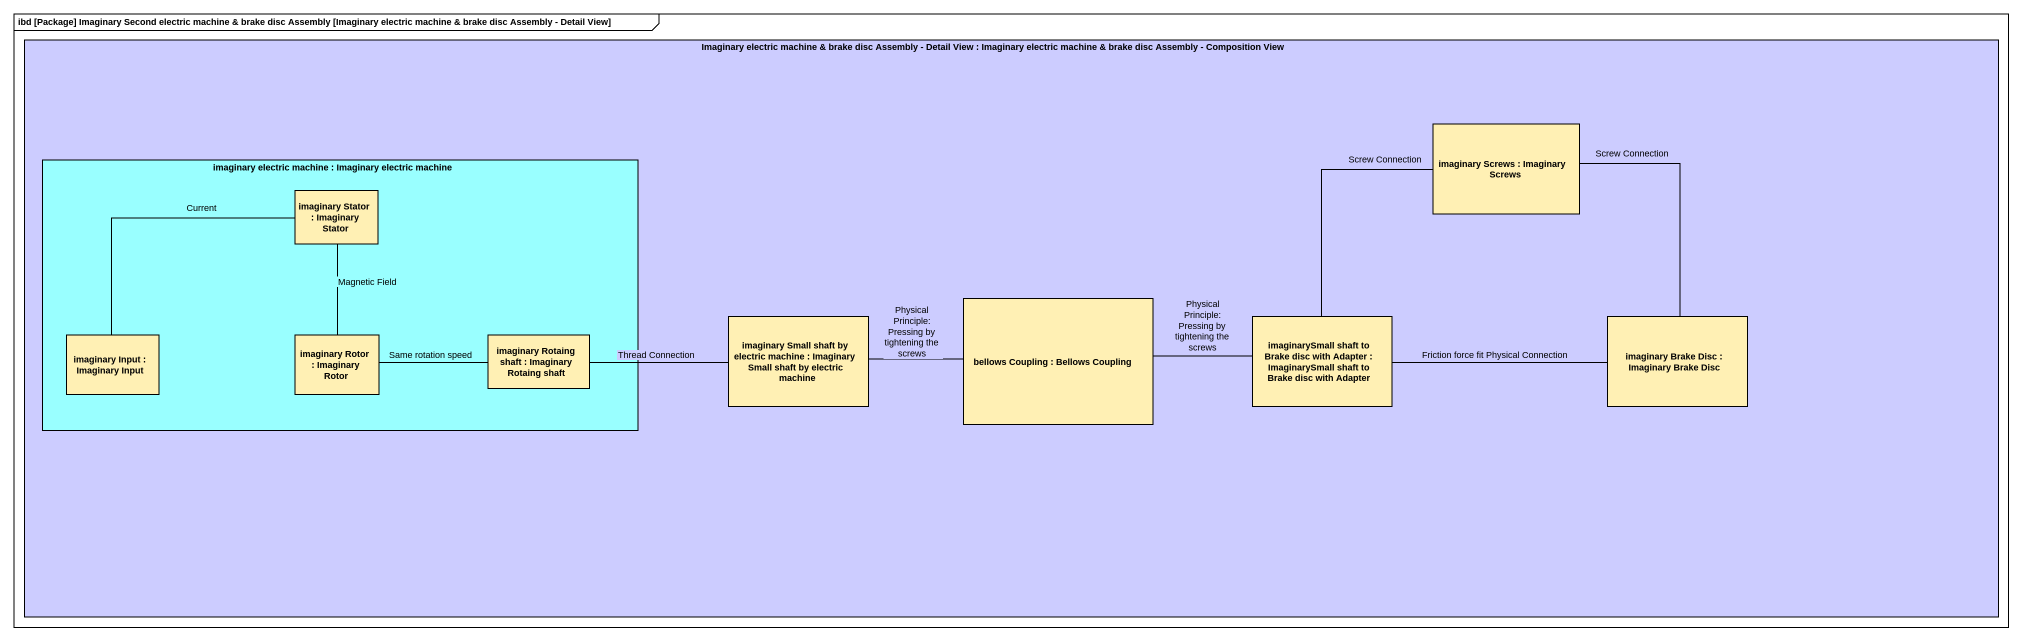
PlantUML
@startuml
mainframe ibd [Package] Imaginary Second electric machine & brake disc Assembly [Imaginary electric machine & brake disc Assembly - Detail View]
rectangle "Imaginary electric machine & brake disc Assembly - Detail View : Imaginary electric machine & brake disc Assembly - Composition View" as Imaginary_electric_machine #CCCCFF {
  rectangle "imaginary Screws : Imaginary Screws" as imaginary_Screws #FFF0B4
  rectangle "imaginary electric machine : Imaginary electric machine" as imaginary_electric_machine #99FFFF {
    rectangle "imaginary Stator : Imaginary Stator" as imaginary_Stator #FFF0B4
    rectangle "imaginary Input : Imaginary Input" as imaginary_Input #FFF0B4
    rectangle "imaginary Rotor : Imaginary Rotor" as imaginary_Rotor #FFF0B4
    rectangle "imaginary Rotaing shaft : Imaginary Rotaing shaft" as imaginary_Rotaing_shaft #FFF0B4
  }
  rectangle "imaginary Small shaft by electric machine : Imaginary Small shaft by electric machine" as imaginary_Small_shaft_by #FFF0B4
  rectangle "bellows Coupling : Bellows Coupling" as bellows_Coupling #FFF0B4
  rectangle "imaginarySmall shaft to Brake disc with Adapter : ImaginarySmall shaft to Brake disc with Adapter" as imaginarySmall_shaft_to #FFF0B4
  rectangle "imaginary Brake Disc : Imaginary Brake Disc" as imaginary_Brake_Disc #FFF0B4
}
imaginary_Screws -- imaginary_Brake_Disc : Screw Connection
imaginary_Stator -- imaginary_Rotor : Magnetic Field
imaginary_Small_shaft_by -right- bellows_Coupling : Physical Principle: Pressing by tightening the screws
imaginarySmall_shaft_to -up- imaginary_Screws : Screw Connection
imaginarySmall_shaft_to -left- bellows_Coupling : Physical Principle: Pressing by tightening the screws
imaginarySmall_shaft_to -right- imaginary_Brake_Disc : Friction force fit Physical Connection
imaginary_Input -up- imaginary_Stator : Current
imaginary_Rotor -right- imaginary_Rotaing_shaft : Same rotation speed
imaginary_Rotaing_shaft -right- imaginary_Small_shaft_by : Thread Connection
@enduml
